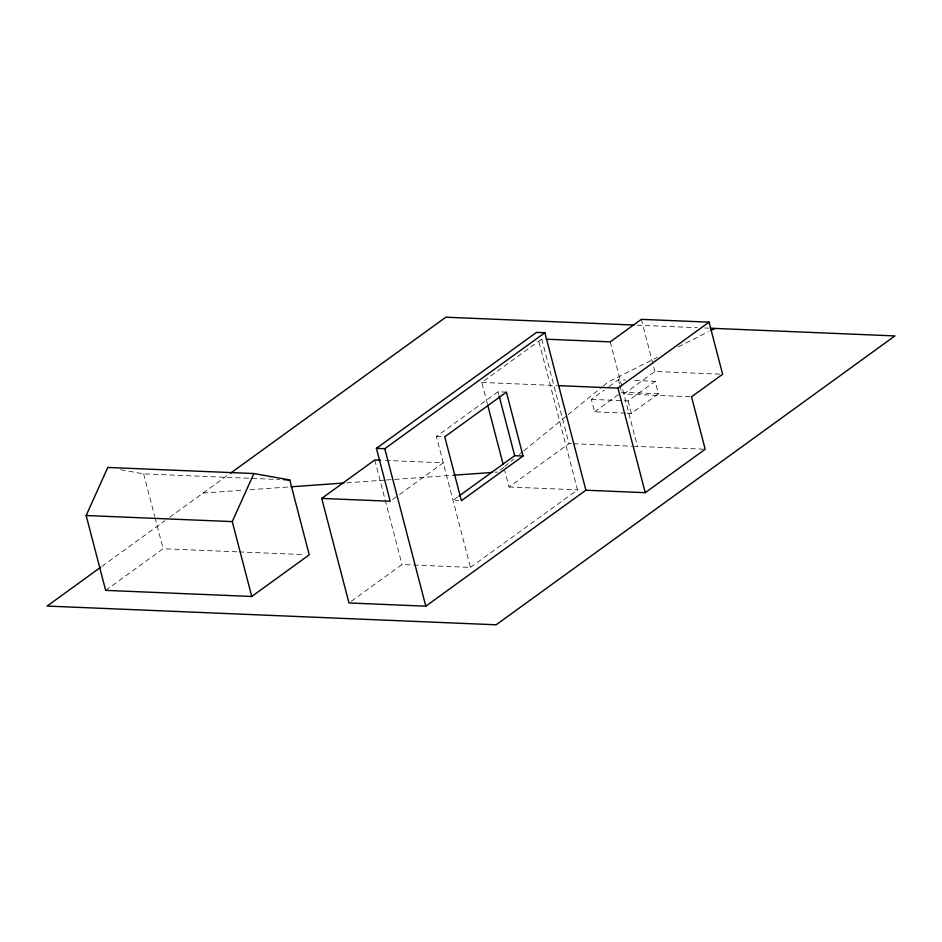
<?xml version="1.0" encoding="UTF-8"?>
<svg xmlns="http://www.w3.org/2000/svg" width="942" height="942" viewBox="0 0 942 942"><rect width="100%" height="100%" fill="white"/><g stroke="black" fill="none" stroke-linecap="round" stroke-linejoin="round"><path stroke-width="0.71" stroke-dasharray="4.71 3.53" d="M500.131 470.199L503.534 467.42M504.665 466.502L513.731 459.095M519.395 454.468L522.798 451.689M523.929 450.759L566.978 415.599M568.108 414.668L602.091 386.915M603.221 385.985L607.755 382.287L657.422 357.324M101.877 566.389L164.991 520.667M169.748 517.217L228.082 474.956M105.657 590.375L163.143 548.739L237.655 551.847M487.332 403.635L481.809 382.44L541.756 339.014L544.664 339.132M351.319 601.255L401.998 564.541L470.482 567.402L436.382 436.464L498.047 391.79L506.419 392.143M392.567 499.554L398.454 495.28M399.643 494.432L443.246 462.84L382.052 460.285M625.476 413.126L594.602 411.842L591.352 399.373L604.293 390M609.003 386.597L618.411 379.779L625.759 380.085M457.765 496.929L453.02 500.355L458.613 500.591M594.602 411.842L621.661 392.237L658.411 393.768L655.161 381.31L631.646 380.321M719.747 374.162L654.902 371.466L623.816 393.992L690.097 396.747M504.253 468.633L509.045 487.002L568.992 443.576L571.9 443.694M591.352 399.373L628.102 400.903L655.161 381.31M626.948 413.185L631.352 413.373L658.411 393.768M470.482 567.402L577.528 489.864L538.683 340.745M678.334 346.821L708.396 331.714M203.095 493.066L244.155 490.134M250.019 489.722L289.618 486.896M346.821 482.822L384.948 480.102M386.408 479.996L453.879 475.18M494.939 472.26L497.871 472.048M636.992 325.178L697.28 327.686M704.628 327.993L709.043 328.181M481.809 382.44L557.264 385.584M436.382 436.464L444.754 436.805M573.36 443.753L631.646 446.19M633.106 446.249L705.193 449.252M509.045 487.002L577.528 489.864M120.706 469.764L143.643 473.873L279.515 479.537M239.115 551.906L304.867 554.65M641.325 319.35L654.902 371.466M628.102 400.903L631.352 413.373M610.239 341.875L637.475 446.426M618.411 379.779L619.495 383.924M619.86 385.313L621.661 392.237M541.756 339.014L568.992 443.576M498.047 391.79L498.777 394.627M374.763 459.979L401.998 564.541M143.643 473.873L154.676 516.251M155.041 517.664L163.143 548.739"/><path stroke-width="1.41" d="M86.158 515.521L107.8 467.456L253.904 473.543L289.747 479.973L309.247 554.826L251.761 596.474L105.657 590.375L86.158 515.521L232.262 521.609L253.904 473.543M100.688 567.249L47.1 606.071L496.151 624.793L894.9 335.929L710.515 328.24M230.46 473.237L445.849 317.207L634.06 325.049M321.728 498.412L390.212 501.262L376.423 448.345L536.504 332.385L544.876 332.738L585.9 490.205L425.819 606.177L348.964 602.962L321.728 498.412L374.763 459.979L380.592 460.226M376.423 448.345L384.795 448.698L544.876 332.738M458.954 496.069L514.685 455.692L523.057 456.046L506.419 392.143L444.754 436.805L461.403 500.708L523.057 456.046M558.665 385.643L618.011 388.116L709.055 322.164L722.632 374.28L691.534 396.806L705.193 449.252L645.246 492.678L585.9 490.205M711.01 330.395L714.919 328.428M291.09 486.79L343.877 483.022M453.879 475.18L492.007 472.472M709.055 322.164L641.325 319.35L610.239 341.875L546.125 339.202M283.907 479.725L289.747 479.973M618.011 388.116L645.246 492.678M499.154 396.052L514.685 455.692M487.697 405.048L503.158 464.394M384.795 448.698L425.819 606.177M232.262 521.609L251.761 596.474"/></g></svg>
